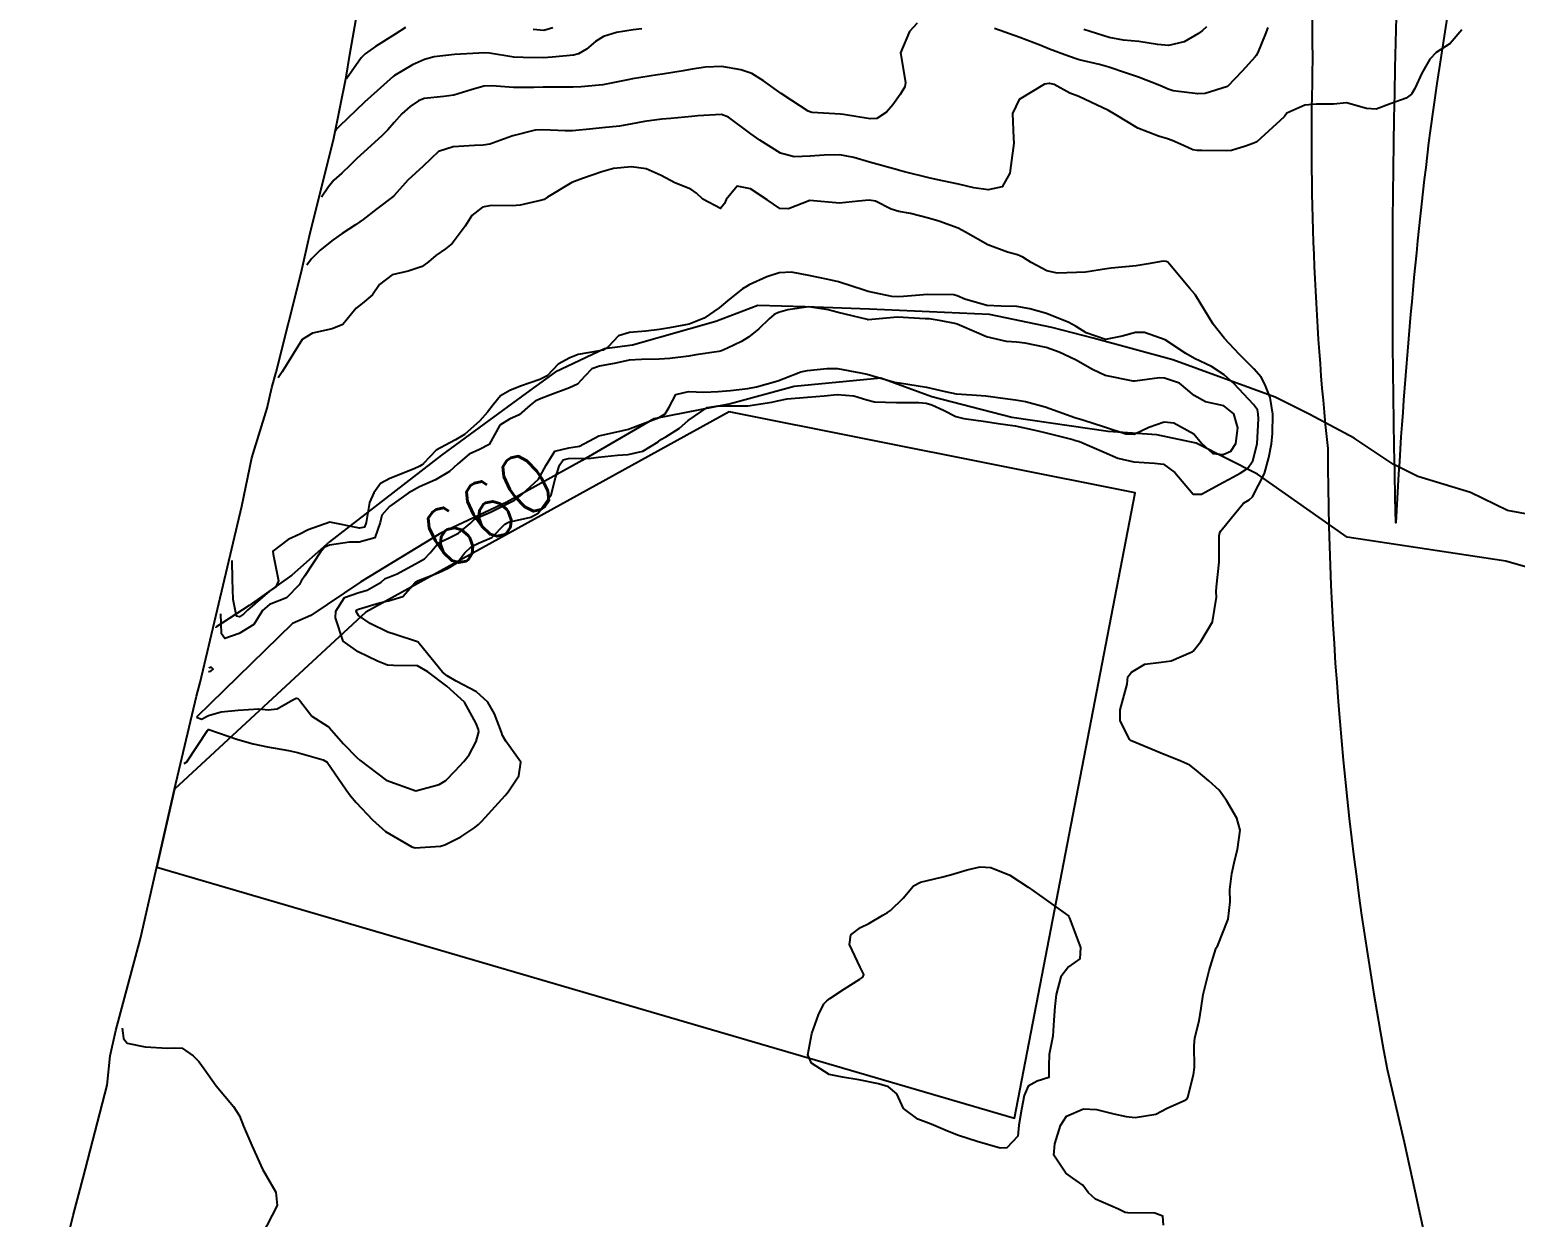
# Model space of a CAD drawing. Header units: metres. Extents: x 292545 to 299085, y 7450245 to 7463078.
# Drawn here: x 295537.2 to 295637.1, y 7458928.2 to 7459008.1 of the extents above; entities that cross this region are included whole.
import ezdxf
from ezdxf.enums import TextEntityAlignment as Align

# ---------------------------------------------------------------- set-up
doc = ezdxf.new("R2010")
doc.units = ezdxf.units.M
for name, color, linetype in [('Area', 45, 'Continuous'), ('Cotas', 45, 'Continuous'), ('Curvas de Nivel 1m', 11, 'Continuous'), ('Curvas de Nivel 5m', 15, 'Continuous'), ('Edificações', 30, 'Continuous'), ('Hidrografia', 140, 'Continuous'), ('Vias Primárias', 230, 'Continuous')]:
    doc.layers.add(name, color=color, linetype=linetype)
doc.styles.add('Style-STANDARD', font='STANDARD.shx')

msp = doc.modelspace()

# ---------------------------------------------------------------- linework, layer by layer
at = {"layer": 'Area'}
msp.add_polyline3d([(295537.196, 7458916.371, 666.99), (295540.116, 7458928.365, 667.191), (295540.784, 7458930.884, 667.091), (295542.406, 7458937.136, 666.929), (295542.613, 7458939.09, 666.898), (295542.983, 7458940.808, 662.07), (295544.641, 7458946.988, 661.801), (295546.936, 7458957.032, 665.16), (295548.414, 7458963.284, 661.601), (295548.659, 7458964.189, 665.031), (295551.453, 7458976.06, 672.08), (295552.118, 7458979.309, 677.07), (295553.159, 7458982.644, 661.71), (295553.466, 7458984.044, 661.761), (295553.766, 7458985.061, 661.671), (295555.449, 7458991.747, 665.851), (295556.038, 7458994.432, 679.731), (295557.613, 7459000.693, 681.68), (295558.472, 7459004.892, 670.139), (295558.725, 7459006.421, 681.159), (295560.492, 7459016.486, 669.459)], dxfattribs=at)
at = {"layer": 'Curvas de Nivel 1m', "flags": 128}
for points, elevation in [([(295633.472, 7459008.093), (295632.683, 7459007.172), (295631.747, 7459006.561), (295631.312, 7459006.116), (295630.784, 7459005.175), (295630.31, 7459004.131), (295630.093, 7459003.759), (295629.713, 7459003.488), (295628.718, 7459003.14), (295627.702, 7459002.739), (295627.066, 7459002.803), (295625.708, 7459003.167), (295624.828, 7459003.077), (295623.706, 7459003.082), (295622.915, 7459003.008), (295621.697, 7459002.488), (295621.595, 7459002.331), (295621.521, 7459002.233), (295619.676, 7459000.559), (295619.483, 7459000.454), (295618.92, 7459000.268), (295617.972, 7458999.974), (295617.67, 7458999.957), (295615.996, 7458999.971), (295615.67, 7458999.96), (295615.376, 7459000.01), (295614.753, 7459000.314), (295613.983, 7459000.633), (295613.677, 7459000.743), (295613.081, 7459000.937), (295611.69, 7459001.474), (295610.21, 7459002.365), (295609.706, 7459002.661), (295608.534, 7459003.211), (295607.715, 7459003.589), (295607.125, 7459003.814), (295606.058, 7459004.417), (295605.779, 7459004.475), (295605.724, 7459004.48), (295605.408, 7459004.425), (295603.712, 7459003.396), (295603.265, 7459002.454), (295603.325, 7459000.807), (295603.347, 7459000.453), (295603.142, 7458998.971), (295603.079, 7458998.456), (295602.563, 7458997.537), (295601.636, 7458997.328), (295600.659, 7458997.459), (295599.641, 7458997.706), (295598.134, 7458998.024), (295597.647, 7458998.123), (295596.002, 7458998.537), (295595.654, 7458998.628), (295595.533, 7458998.662), (295593.659, 7458999.19), (295592.587, 7458999.501), (295591.664, 7458999.669), (295590.599, 7458999.665), (295589.663, 7458999.585), (295588.585, 7458999.549), (295587.664, 7458999.786), (295586.273, 7459000.654), (295585.679, 7459001.079), (295584.16, 7459002.211), (295583.699, 7459002.386), (295582.101, 7459002.3), (295581.696, 7459002.263), (295580.289, 7459002.129), (295579.693, 7459002.067), (295578.516, 7459001.916), (295577.688, 7459001.756), (295576.837, 7459001.611), (295575.684, 7459001.489), (295575.05, 7459001.419), (295573.68, 7459001.296), (295573.198, 7459001.289), (295571.681, 7459001.368), (295571.173, 7459001.343), (295569.674, 7459000.954), (295569.597, 7459000.928), (295569.363, 7459000.853), (295568.13, 7459000.404), (295567.667, 7459000.32), (295567.09, 7459000.301), (295565.666, 7459000.208), (295564.666, 7458999.907), (295563.653, 7458998.92), (295562.605, 7458997.968), (295561.701, 7458996.939), (295561.665, 7458996.908), (295561.632, 7458996.877), (295560.538, 7458996.038), (295559.608, 7458995.332), (295559.398, 7458995.18), (295559.092, 7458994.975), (295558.193, 7458994.388), (295557.593, 7458993.966), (295556.722, 7458993.275), (295556.15, 7458992.713), (295555.927, 7458992.407), (295555.823, 7458992.25)], 663), ([(295596.846, 7459008.529), (295596.33, 7459007.968), (295595.743, 7459006.54), (295596.077, 7459004.536), (295596.015, 7459004.242), (295595.715, 7459003.743), (295595.207, 7459003.046), (295594.796, 7459002.549), (295594.134, 7459002.118), (295593.696, 7459002.109), (295591.894, 7459002.394), (295591.7, 7459002.414), (295589.789, 7459002.522), (295589.702, 7459002.536), (295589.532, 7459002.613), (295588.417, 7459003.336), (295587.715, 7459003.802), (295586.532, 7459004.652), (295585.728, 7459005.138), (295585.009, 7459005.388), (295583.732, 7459005.611), (295582.613, 7459005.578), (295581.73, 7459005.431), (295581.115, 7459005.33), (295579.727, 7459005.104), (295579.402, 7459005.057), (295577.723, 7459004.797), (295577.516, 7459004.753), (295575.719, 7459004.383), (295574.263, 7459004.249), (295573.717, 7459004.236), (295573.146, 7459004.237), (295571.717, 7459004.22), (295571.091, 7459004.203), (295569.717, 7459004.212), (295568.254, 7459004.328), (295567.717, 7459004.302), (295566.88, 7459004.048), (295565.711, 7459003.697), (295565.023, 7459003.593), (295563.708, 7459003.462), (295563.32, 7459003.31), (295562.774, 7459002.929), (295562.203, 7459002.428), (295561.686, 7459001.841), (295561.27, 7459001.355), (295560.862, 7459000.952), (295559.662, 7458999.868), (295559.196, 7458999.439), (295558.737, 7458998.979), (295558.182, 7458998.451), (295557.643, 7458997.981), (295557.27, 7458997.529), (295556.803, 7458996.83)], 664), ([(295562.468, 7459008.23), (295561.761, 7459007.781), (295560.441, 7459006.96), (295559.746, 7459006.478), (295559.485, 7459006.197), (295558.795, 7459005.235), (295558.483, 7459004.79)], 666), ([(295572.364, 7459008.217), (295571.765, 7459008.048), (295571.042, 7459008.107)], 666), ([(295620.429, 7459008.25), (295620.249, 7459007.769), (295619.747, 7459006.552), (295619.649, 7459006.356), (295619.581, 7459006.262), (295618.696, 7459005.308), (295617.723, 7459004.28), (295616.214, 7459003.797), (295615.715, 7459003.776), (295614.055, 7459003.988), (295613.719, 7459004.09), (295613.16, 7459004.336), (295611.728, 7459004.897), (295610.929, 7459005.16), (295609.735, 7459005.572), (295609.115, 7459005.758), (295607.74, 7459006.073), (295607.484, 7459006.146), (295606.771, 7459006.41), (295605.749, 7459006.793), (295605.161, 7459007.019), (295603.76, 7459007.569), (295602.06, 7459008.176)], 664), ([(295613.421, 7458927.717), (295613.364, 7458928.325), (295612.825, 7458928.517), (295611.004, 7458928.536), (295610.825, 7458928.571), (295610.397, 7458928.794), (295608.834, 7458929.453), (295608.351, 7458929.9), (295607.99, 7458930.393), (295607.323, 7458930.878), (295606.851, 7458931.215), (295606.045, 7458932.418), (295606.114, 7458933.178), (295606.478, 7458934.414), (295606.899, 7458935.051), (295608.035, 7458935.524), (295608.904, 7458935.492), (295610.07, 7458935.2), (295610.9, 7458935.023), (295611.509, 7458934.961), (295612.901, 7458935.181), (295613.659, 7458935.569), (295614.911, 7458936.138), (295615.008, 7458936.213), (295615.045, 7458936.309), (295615.421, 7458937.812), (295615.487, 7458938.304), (295615.462, 7458939.798), (295615.518, 7458940.304), (295615.818, 7458941.458), (295615.945, 7458942.3), (295616.077, 7458943.219), (295616.34, 7458944.297), (295616.482, 7458944.832), (295616.921, 7458946.291), (295616.962, 7458946.362), (295617.035, 7458946.472), (295617.766, 7458948.279), (295617.888, 7458949.454), (295617.875, 7458950.272), (295618.01, 7458951.354), (295618.216, 7458952.269), (295618.395, 7458952.982), (295618.566, 7458954.266), (295618.336, 7458955.067), (295617.642, 7458956.275), (295617.16, 7458956.958), (295616.468, 7458957.593), (295615.599, 7458958.304), (295615.178, 7458958.635), (295614.585, 7458958.913), (295613.19, 7458959.478), (295611.313, 7458960.247), (295611.202, 7458960.304), (295611.136, 7458960.361), (295610.491, 7458961.636), (295610.506, 7458962.361), (295610.968, 7458964.082), (295610.993, 7458964.354), (295611.01, 7458964.59), (295611.251, 7458964.885), (295612.162, 7458965.438), (295613.262, 7458965.571), (295613.934, 7458965.652), (295615.272, 7458966.228), (295615.33, 7458966.251), (295615.416, 7458966.308), (295615.927, 7458966.948), (295616.698, 7458968.289), (295616.968, 7458969.943), (295616.954, 7458970.285), (295616.973, 7458970.63), (295617.16, 7458972.283), (295617.149, 7458974.071), (295617.201, 7458974.282), (295617.26, 7458974.386), (295617.367, 7458974.521), (295618.153, 7458975.501), (295618.791, 7458976.266), (295619.173, 7458976.485), (295619.397, 7458976.69), (295620.197, 7458978.248), (295620.496, 7458979.317), (295620.666, 7458980.242), (295620.737, 7458980.947), (295620.757, 7458982.241), (295620.584, 7458983.353), (295620.213, 7458984.249), (295619.968, 7458984.733), (295619.493, 7458985.283), (295618.496, 7458986.27), (295617.519, 7458987.338), (295616.751, 7458988.288), (295615.552, 7458990.244), (295615.529, 7458990.277), (295615.514, 7458990.301), (295615.185, 7458990.68), (295613.82, 7458992.326), (295613.711, 7458992.455), (295613.585, 7458992.516), (295613.397, 7458992.52), (295612.374, 7458992.342), (295611.699, 7458992.231), (295611.581, 7458992.215), (295609.885, 7458992.069), (295609.577, 7458992.018), (295608.177, 7458991.79), (295607.573, 7458991.758), (295606.267, 7458991.718), (295605.575, 7458991.874), (295604.506, 7458992.436), (295603.945, 7458992.803), (295603.588, 7458992.952), (295602.923, 7458993.123), (295601.594, 7458993.62), (295600.109, 7458994.485), (295599.606, 7458994.754), (295598.309, 7458995.208), (295597.612, 7458995.417), (295596.415, 7458995.732), (295595.616, 7458995.867), (295595.1, 7458996.03), (295594.046, 7458996.556), (295593.624, 7458996.631), (295592.9, 7458996.571), (295591.63, 7458996.424), (295589.633, 7458996.61), (295588.2, 7458996.056), (295587.624, 7458996.077), (295586.778, 7458996.649), (295585.64, 7458997.398), (295584.745, 7458997.566), (295584.009, 7458996.676), (295583.907, 7458996.399), (295583.624, 7458996.068), (295582.435, 7458996.698), (295582.022, 7458997.09), (295581.639, 7458997.365), (295580.562, 7458997.803), (295579.648, 7458998.278), (295578.639, 7458998.74), (295577.654, 7458998.88), (295576.448, 7458998.768), (295575.65, 7458998.525), (295574.348, 7458998.09), (295573.643, 7458997.82), (295572.001, 7458996.824), (295571.78, 7458996.678), (295571.63, 7458996.626), (295570.172, 7458996.297), (295569.624, 7458996.248), (295568.213, 7458996.275), (295567.622, 7458996.162), (295566.905, 7458995.589), (295566.47, 7458994.887), (295565.591, 7458993.723), (295565.135, 7458993.357), (295564.489, 7458992.911), (295564, 7458992.494), (295563.575, 7458992.162), (295562.643, 7458991.859), (295561.57, 7458991.617), (295560.713, 7458990.953), (295560.236, 7458990.276), (295559.543, 7458989.675), (295559.144, 7458989.369), (295558.836, 7458988.977), (295558.239, 7458988.27), (295557.523, 7458987.968), (295556.202, 7458987.693), (295555.515, 7458987.252), (295554.17, 7458985.082), (295553.893, 7458984.69)], 662), ([(295547.583, 7458958.76), (295547.76, 7458958.865), (295549.138, 7458960.963), (295549.202, 7458961.047), (295549.243, 7458961.049), (295551.196, 7458960.365), (295552.212, 7458960.074), (295553.191, 7458959.877), (295554.593, 7458959.621), (295555.188, 7458959.503), (295556.93, 7458959.003), (295557.18, 7458958.839), (295558.471, 7458956.98), (295558.75, 7458956.577), (295559.145, 7458956.137), (295560.238, 7458954.959), (295561.121, 7458954.176), (295562.889, 7458953.141), (295563.105, 7458953.092), (295564.805, 7458953.206), (295565.109, 7458953.287), (295566.175, 7458953.832), (295567.126, 7458954.448), (295567.361, 7458954.645), (295567.588, 7458954.873), (295569.15, 7458956.593), (295569.268, 7458956.733), (295569.353, 7458956.848), (295570.078, 7458957.933), (295570.21, 7458958.84), (295569.197, 7458960.265), (295568.973, 7458960.626), (295568.908, 7458960.854), (295568.443, 7458962.089), (295567.984, 7458962.869), (295567.233, 7458963.574), (295565.855, 7458964.282), (295565.249, 7458964.645), (295564.955, 7458964.903), (295563.372, 7458966.819), (295563.3, 7458966.92), (295563.273, 7458966.945), (295561.758, 7458967.423), (295561.279, 7458967.577), (295560.089, 7458968.158), (295559.29, 7458968.715), (295559.147, 7458968.971), (295559.186, 7458969.08), (295559.295, 7458969.128), (295560.703, 7458969.555), (295561.304, 7458969.692), (295562.273, 7458969.971), (295563.116, 7458970.923), (295563.324, 7458971.067), (295564.663, 7458971.573), (295565.333, 7458971.884), (295565.953, 7458972.278), (295566.429, 7458972.889), (295566.895, 7458973.339), (295567.353, 7458973.557), (295568.27, 7458973.955), (295569.135, 7458974.854), (295569.374, 7458974.989), (295570.891, 7458975.322), (295571.381, 7458975.596), (295572.243, 7458976.817), (295572.547, 7458977.955), (295572.81, 7458978.809), (295573.055, 7458979.168), (295573.42, 7458979.26), (295574.917, 7458979.288), (295575.421, 7458979.349), (295576.713, 7458979.478), (295577.424, 7458979.531), (295578.415, 7458979.758), (295579.438, 7458980.382), (295579.628, 7458980.54), (295579.966, 7458980.725), (295580.875, 7458981.29), (295581.454, 7458981.814), (295582.728, 7458982.691), (295583.464, 7458982.801), (295585.324, 7458982.802), (295585.464, 7458982.809), (295587.073, 7458983.038), (295587.468, 7458983.127), (295588.111, 7458983.272), (295589.471, 7458983.38), (295590.598, 7458983.472), (295591.473, 7458983.572), (295592.587, 7458983.463), (295593.469, 7458983.195), (295593.986, 7458983.081), (295595.468, 7458983.027), (295596.967, 7458983.026), (295597.467, 7458982.975), (295597.829, 7458982.877), (295598.628, 7458982.508), (295599.457, 7458982.095), (295599.997, 7458981.949), (295601.452, 7458981.739), (295602.295, 7458981.617), (295603.448, 7458981.45), (295604.677, 7458981.199), (295605.442, 7458981.015), (295607.306, 7458980.53), (295607.434, 7458980.497), (295607.761, 7458980.397), (295609.426, 7458979.682), (295610.348, 7458979.292), (295611.42, 7458979.037), (295612.806, 7458978.95), (295613.418, 7458978.881), (295614.179, 7458978.322), (295615.398, 7458976.868), (295615.97, 7458976.872), (295617.407, 7458977.646), (295617.816, 7458977.869), (295618.56, 7458978.269), (295619.072, 7458978.608), (295619.421, 7458979.104), (295619.717, 7458980.256), (295619.789, 7458981.924), (295619.785, 7458982.255), (295619.732, 7458982.522), (295619.469, 7458982.896), (295618.162, 7458984.273), (295617.489, 7458984.889), (295616.646, 7458985.444), (295615.5, 7458985.994), (295614.909, 7458986.316), (295613.517, 7458987.245), (295612.144, 7458987.723), (295611.527, 7458987.743), (295610.639, 7458987.479), (295609.522, 7458987.259), (295608.211, 7458987.708), (295607.53, 7458988.133), (295607.039, 7458988.405), (295605.539, 7458989.01), (295604.426, 7458989.321), (295603.543, 7458989.484), (295602.495, 7458989.509), (295601.544, 7458989.549), (295600.063, 7458989.97), (295599.55, 7458990.191), (295599.311, 7458990.254), (295597.551, 7458990.292), (295595.94, 7458990.145), (295595.549, 7458990.122), (295595.149, 7458990.146), (295593.552, 7458990.491), (295593.292, 7458990.573), (295591.561, 7458991.137), (295590.876, 7458991.285), (295589.567, 7458991.571), (295588.401, 7458991.797), (295587.57, 7458991.753), (295586.743, 7458991.47), (295585.557, 7458990.927), (295585.381, 7458990.836), (295585.122, 7458990.664), (295584.24, 7458989.979), (295583.54, 7458989.395), (295582.544, 7458988.695), (295581.529, 7458988.3), (295580.214, 7458988.036), (295579.525, 7458987.943), (295578.607, 7458987.827), (295577.523, 7458987.726), (295576.777, 7458987.51), (295576.086, 7458986.774), (295575.737, 7458986.55), (295575.509, 7458986.506), (295574.056, 7458986.243), (295573.501, 7458986.036), (295572.711, 7458985.595), (295571.973, 7458984.823), (295571.48, 7458984.578), (295570.194, 7458984.125), (295569.473, 7458983.826), (295568.84, 7458983.485), (295568.352, 7458982.861), (295567.958, 7458982.365), (295567.452, 7458981.792), (295566.414, 7458980.885), (295565.813, 7458980.519), (295565.434, 7458980.323), (295564.52, 7458979.815), (295563.666, 7458978.917), (295563.524, 7458978.806), (295563.411, 7458978.747), (295563.05, 7458978.566), (295561.403, 7458977.921), (295560.772, 7458977.584), (295560.321, 7458976.961), (295560.048, 7458976.301), (295559.818, 7458974.966), (295559.697, 7458974.638), (295559.367, 7458974.566), (295557.373, 7458974.99), (295555.919, 7458974.458), (295555.36, 7458974.179), (295554.578, 7458973.805), (295553.546, 7458973.038), (295553.55, 7458972.829), (295553.919, 7458971.034), (295553.732, 7458970.622), (295553.316, 7458970.343), (295551.828, 7458969.062), (295551.573, 7458968.791), (295551.296, 7458968.623), (295551.089, 7458968.654), (295550.877, 7458969.781), (295550.834, 7458971.128), (295550.813, 7458972.41)], 661), ([(295549.223, 7458964.97), (295549.251, 7458964.93), (295549.376, 7458964.964), (295549.521, 7458965.087), (295549.397, 7458965.232), (295549.297, 7458965.176), (295549.283, 7458965.206), (295549.283, 7458965.23)], 659), ([(295543.413, 7458940.95), (295543.452, 7458940.63), (295543.508, 7458940.257), (295543.743, 7458939.944), (295544.949, 7458939.704), (295546.469, 7458939.604), (295546.948, 7458939.636), (295547.451, 7458939.615), (295548.185, 7458939.101), (295548.562, 7458938.718), (295548.934, 7458938.225), (295549.735, 7458937.082), (295550.902, 7458935.694), (295551.299, 7458935.066), (295551.576, 7458934.373), (295552.118, 7458933.058), (295552.849, 7458931.485), (295553.086, 7458931.046), (295553.734, 7458929.939), (295553.826, 7458929.035), (295552.803, 7458927.05)], 662)]:
    msp.add_lwpolyline(points, dxfattribs=dict(at, elevation=elevation))
at = {"layer": 'Curvas de Nivel 1m', "elevation": 662, "flags": 128}
msp.add_lwpolyline([(295598.479, 7458951.116), (295599.091, 7458951.266), (295600.222, 7458951.611), (295601.096, 7458951.802), (295601.801, 7458951.758), (295603.091, 7458951.244), (295604.322, 7458950.438), (295605.075, 7458949.892), (295606.791, 7458948.67), (295607.054, 7458948.479), (295607.081, 7458948.4), (295607.097, 7458948.355), (295607.822, 7458946.392), (295607.789, 7458945.629), (295607.02, 7458945.086), (295606.505, 7458944.408), (295606.191, 7458943.216), (295606.099, 7458942.413), (295606.046, 7458941.486), (295605.966, 7458940.415), (295605.72, 7458939.188), (295605.699, 7458938.419), (295605.702, 7458937.648), (295604.927, 7458937.385), (295604.31, 7458937.049), (295604.045, 7458936.439), (295603.857, 7458935.487), (295603.676, 7458934.442), (295603.624, 7458933.701), (295602.87, 7458932.903), (295602.427, 7458932.899), (295600.876, 7458933.34), (295599.633, 7458933.741), (295598.886, 7458934.035), (295597.788, 7458934.511), (295596.896, 7458934.84), (295595.925, 7458935.556), (295595.481, 7458936.541), (295594.92, 7458937.018), (295594.254, 7458937.226), (295592.927, 7458937.493), (295591.842, 7458937.668), (295590.932, 7458937.848), (295589.757, 7458938.608), (295589.51, 7458939.173), (295589.762, 7458940.608), (295590.226, 7458941.852), (295590.588, 7458942.596), (295590.774, 7458942.805), (295590.988, 7458942.955), (295591.972, 7458943.606), (295593.008, 7458944.263), (295593.193, 7458944.386), (295593.278, 7458944.567), (295593.018, 7458945.07), (295592.296, 7458946.577), (295592.384, 7458947.235), (295593.044, 7458947.724), (295593.606, 7458948.006), (295594.555, 7458948.555), (295594.864, 7458948.744), (295595.058, 7458948.869), (295595.914, 7458949.694), (295596.597, 7458950.527), (295597.086, 7458950.781)], close=True, dxfattribs=at)
at = {"layer": 'Curvas de Nivel 5m', "flags": 128}
for points, elevation in [([(295578.35, 7459008.158), (295577.763, 7459008.081), (295576.631, 7459007.896), (295575.756, 7459007.64), (295575.229, 7459007.307), (295574.613, 7459006.791), (295574.081, 7459006.464), (295573.747, 7459006.382), (295572.319, 7459006.239), (295571.744, 7459006.211), (295570.369, 7459006.215), (295569.744, 7459006.243), (295568.108, 7459006.506), (295567.748, 7459006.528), (295567.389, 7459006.517), (295565.746, 7459006.429), (295564.388, 7459006.268), (295563.741, 7459006.099), (295562.938, 7459005.724), (295561.724, 7459005.016), (295561.619, 7459004.942), (295559.705, 7459003.223), (295557.99, 7459001.589), (295557.83, 7459001.415), (295557.773, 7459001.334), (295557.753, 7459001.3)], 665), ([(295616.295, 7459008.295), (295616.031, 7459008.035), (295615.766, 7459007.83), (295614.8, 7459007.271), (295613.753, 7459007.032), (295613.005, 7459007.086), (295611.757, 7459007.291), (295610.727, 7459007.392), (295609.761, 7459007.563), (295608.053, 7459008.112)], 665), ([(295548.403, 7458961.86), (295548.75, 7458961.725), (295549.212, 7458961.971), (295550.065, 7458962.231), (295551.216, 7458962.341), (295552.592, 7458962.425), (295553.216, 7458962.367), (295553.833, 7458962.418), (295554.893, 7458963.023), (295555.103, 7458963.143), (295555.225, 7458963.13), (295555.329, 7458963.018), (295556.153, 7458961.946), (295557.206, 7458961.261), (295557.351, 7458961.145), (295557.479, 7458960.996), (295558.295, 7458960.084), (295559.185, 7458959.162), (295559.382, 7458958.968), (295561.163, 7458957.643), (295563.153, 7458956.92), (295564.718, 7458957.346), (295565.163, 7458957.604), (295565.804, 7458958.263), (295566.367, 7458958.888), (295566.729, 7458959.343), (295567.197, 7458960.241), (295567.383, 7458960.877), (295567.367, 7458961.04), (295567.209, 7458961.454), (295566.413, 7458962.888), (295565.239, 7458963.944), (295563.969, 7458964.913), (295563.257, 7458965.318), (295561.65, 7458965.337), (295561.257, 7458965.36), (295560.582, 7458965.634), (295559.266, 7458966.255), (295558.272, 7458966.98), (295557.745, 7458968.537), (295557.774, 7458968.985), (295558.362, 7458969.925), (295559.312, 7458970.251), (295559.876, 7458970.403), (295560.821, 7458970.955), (295561.089, 7458971.188), (295561.326, 7458971.282), (295561.89, 7458971.503), (295563.337, 7458972.293), (295563.733, 7458972.522), (295564.123, 7458972.912), (295564.679, 7458973.581), (295565.358, 7458973.905), (295566.019, 7458974.238), (295566.796, 7458974.886), (295567.085, 7458975.174), (295567.377, 7458975.318), (295568.161, 7458975.648), (295569.387, 7458976.261), (295569.778, 7458976.457), (295570.281, 7458976.841), (295570.863, 7458977.371), (295571.403, 7458977.881), (295571.909, 7458978.823), (295572.496, 7458979.745), (295573.431, 7458979.985), (295574.145, 7458980.08), (295575.443, 7458980.78), (295577.064, 7458981.147), (295577.448, 7458981.244), (295578.22, 7458981.518), (295579.456, 7458982.001), (295579.913, 7458982.271), (295580.175, 7458982.723), (295580.631, 7458983.559), (295581.473, 7458983.755), (295582.501, 7458983.723), (295583.474, 7458983.769), (295584.314, 7458983.832), (295585.476, 7458983.964), (295586.051, 7458984.08), (295587.481, 7458984.486), (295587.881, 7458984.634), (295589.028, 7458985.079), (295589.491, 7458985.169), (295590.771, 7458985.32), (295591.494, 7458985.302), (295593.036, 7458985.028), (295593.488, 7458984.929), (295594.783, 7458984.551), (295595.322, 7458984.383), (295595.481, 7458984.367), (295595.669, 7458984.35), (295597.478, 7458984.058), (295598.74, 7458983.766), (295599.474, 7458983.614), (295600.532, 7458983.543), (295601.473, 7458983.468), (295602.613, 7458983.317), (295603.47, 7458983.208), (295604.125, 7458983.095), (295605.466, 7458982.733), (295606.341, 7458982.411), (295607.457, 7458982.016), (295607.996, 7458981.853), (295609.448, 7458981.4), (295610.873, 7458980.927), (295611.441, 7458980.904), (295612.42, 7458981.369), (295613.454, 7458981.726), (295614.117, 7458981.659), (295615.442, 7458980.927), (295615.965, 7458980.302), (295616.731, 7458979.596), (295617.425, 7458979.519), (295617.939, 7458979.763), (295618.284, 7458980.271), (295618.401, 7458981.318), (295618.13, 7458982.273), (295617.468, 7458982.802), (295616.235, 7458983.063), (295615.475, 7458983.497), (295614.484, 7458984.32), (295613.486, 7458984.659), (295613.137, 7458984.685), (295611.484, 7458984.455), (295611.378, 7458984.458), (295609.49, 7458984.834), (295608.649, 7458985.235), (295607.505, 7458985.903), (295606.397, 7458986.411), (295605.516, 7458986.716), (295604.104, 7458987.026), (295603.519, 7458987.079), (295602.855, 7458987.121), (295601.523, 7458987.431), (295599.861, 7458988.155), (295599.531, 7458988.301), (295599.385, 7458988.346), (295598.468, 7458988.506), (295597.661, 7458988.645), (295597.534, 7458988.652), (295597.397, 7458988.659), (295595.535, 7458988.772), (295593.553, 7458988.59), (295593.533, 7458988.588), (295593.508, 7458988.596), (295591.538, 7458989.072), (295590.875, 7458989.261), (295589.541, 7458989.461), (295588.157, 7458989.249), (295587.537, 7458989.081), (295587.235, 7458988.944), (295586.907, 7458988.646), (295586.2, 7458987.979), (295585.52, 7458987.414), (295585.053, 7458987.129), (295584.1, 7458986.674), (295583.689, 7458986.499), (295583.51, 7458986.464), (295581.98, 7458986.229), (295581.504, 7458986.148), (295580.233, 7458985.992), (295579.501, 7458985.931), (295578.331, 7458985.918), (295577.5, 7458985.873), (295576.587, 7458985.678), (295575.493, 7458985.458), (295574.98, 7458985.295), (295574.51, 7458984.79), (295574.014, 7458984.258), (295573.475, 7458984.022), (295572.162, 7458983.512), (295571.467, 7458983.243), (295571.182, 7458983.116), (295570.843, 7458982.836), (295570.098, 7458982.202), (295569.453, 7458981.907), (295568.808, 7458981.497), (295568.438, 7458980.86), (295568.085, 7458980.212), (295567.428, 7458979.872), (295566.745, 7458979.558), (295565.966, 7458978.892), (295565.408, 7458978.395), (295564.477, 7458977.834), (295563.397, 7458977.346), (295562.629, 7458976.931), (295561.384, 7458976.042), (295560.875, 7458975.458), (295560.756, 7458974.956), (295560.388, 7458973.929), (295559.353, 7458973.625), (295558.694, 7458973.635), (295557.35, 7458973.438), (295557.043, 7458973.299), (295556.764, 7458972.999), (295555.693, 7458971.381), (295555.45, 7458971.018), (295555.321, 7458970.795), (295554.455, 7458969.885), (295553.307, 7458969.44), (295552.848, 7458969.047), (295552.251, 7458968.093), (295551.279, 7458967.498), (295550.323, 7458967.168), (295550.081, 7458967.483), (295550.058, 7458968.163), (295550.043, 7458968.82)], 660)]:
    msp.add_lwpolyline(points, dxfattribs=dict(at, elevation=elevation))
at = {"layer": 'Edificações'}
msp.add_lwpolyline([(295545.735, 7458951.774), (295603.387, 7458934.913), (295611.507, 7458976.944), (295584.219, 7458982.407), (295559.788, 7458968.935), (295546.936, 7458957.032), (295545.789, 7458952.01)], close=True, dxfattribs=at)
at = {"layer": 'Hidrografia'}
for points in [[(295645.291, 7458974.158), (295636.531, 7458975.76), (295634.059, 7458976.974), (295630.504, 7458978.044), (295628.848, 7458978.871), (295626.218, 7458980.622), (295623.247, 7458982.227), (295620.909, 7458983.394), (295614.032, 7458985.888), (295608.675, 7458987.348), (295605.899, 7458988.077), (295601.71, 7458988.953), (295593.649, 7458989.303), (295589.315, 7458989.449), (295586.149, 7458989.546), (295583.324, 7458988.476), (295577.723, 7458986.871), (295575.824, 7458986.628), (295572.512, 7458985.071), (295570.564, 7458983.661), (295564.866, 7458979.477), (295557.357, 7458973.661), (295554.825, 7458971.423), (295551.951, 7458969.38), (295549.711, 7458967.921), (295549.711, 7458967.921)], [(295640.471, 7458971.182), (295636.421, 7458972.349), (295625.751, 7458973.982), (295619.733, 7458978.2), (295615.605, 7458980.3), (295612.957, 7458980.845), (295609.686, 7458981.078), (295603.221, 7458982.012), (295597.847, 7458983.412), (295594.42, 7458984.656), (295588.578, 7458984.112), (295584.294, 7458982.945), (295579.154, 7458981.934), (295574.325, 7458979.133), (295569.262, 7458976.333), (295564.822, 7458974.233), (295559.448, 7458970.966), (295556.099, 7458968.71), (295554.853, 7458968.165), (295548.403, 7458961.86)]]:
    msp.add_lwpolyline(points, dxfattribs=at)
at = {"layer": 'Vias Primárias'}
for points, elevation in [([(295698.707, 7459269.767, -0.211701), (295708.487, 7459264.079, -0.105169), (295719.283, 7459247.456, -0.097178), (295718.067, 7459224.394, -0.059228), (295702.82, 7459192.989, 0.025153), (295680.68, 7459152.258, 0.010012), (295658.553, 7459103.27, 0.015837), (295641.17, 7459051.769, 0.026248), (295631.332, 7459001.302, 0.017837), (295629.035, 7458974.927, -0.022306), (295630.018, 7459029.309, -0.025565), (295630.346, 7459093.056, -0.011811), (295629.994, 7459124.405, 0.054579), (295626.127, 7459149.516, 3.124352)], 691.65), ([(295621.876, 7459141.351, -0.021584), (295623.856, 7459129.153, -0.007836), (295624.16, 7459106.106, 0.009528), (295623.705, 7459079.485, -0.000319), (295623.934, 7459048.555, 0.012984), (295623.432, 7459006.071, 0.032928), (295624.45, 7458979.927, 0.045741), (295628.443, 7458938.206, -0.02813), (295637.907, 7458885.293, -0.010158), (295647.374, 7458829.256, -0.003739), (295654.85, 7458784.899, 0.167235), (295666.733, 7458742.885, 0.002844), (295692.738, 7458710.743, -0.117868), (295701.304, 7458698.687, -0.359935), (295693.753, 7458677.745, -0.038466), (295655.406, 7458643.427, -0.012144), (295615.484, 7458610.87, -0.314791), (295600.63, 7458612.985), (295574.051, 7458644.268)], 676.591)]:
    msp.add_lwpolyline(points, format="xyb", dxfattribs=dict(at, elevation=elevation))

# ---------------------------------------------------------------- texts
at = {"layer": 'Cotas', "style": 'Style-STANDARD'}
msp.add_text('660', height=4, rotation=34.60172, dxfattribs=at).set_placement((295567.971, 7458975.789, 660), align=Align.MIDDLE_CENTER)

doc.saveas('drawing.dxf')
